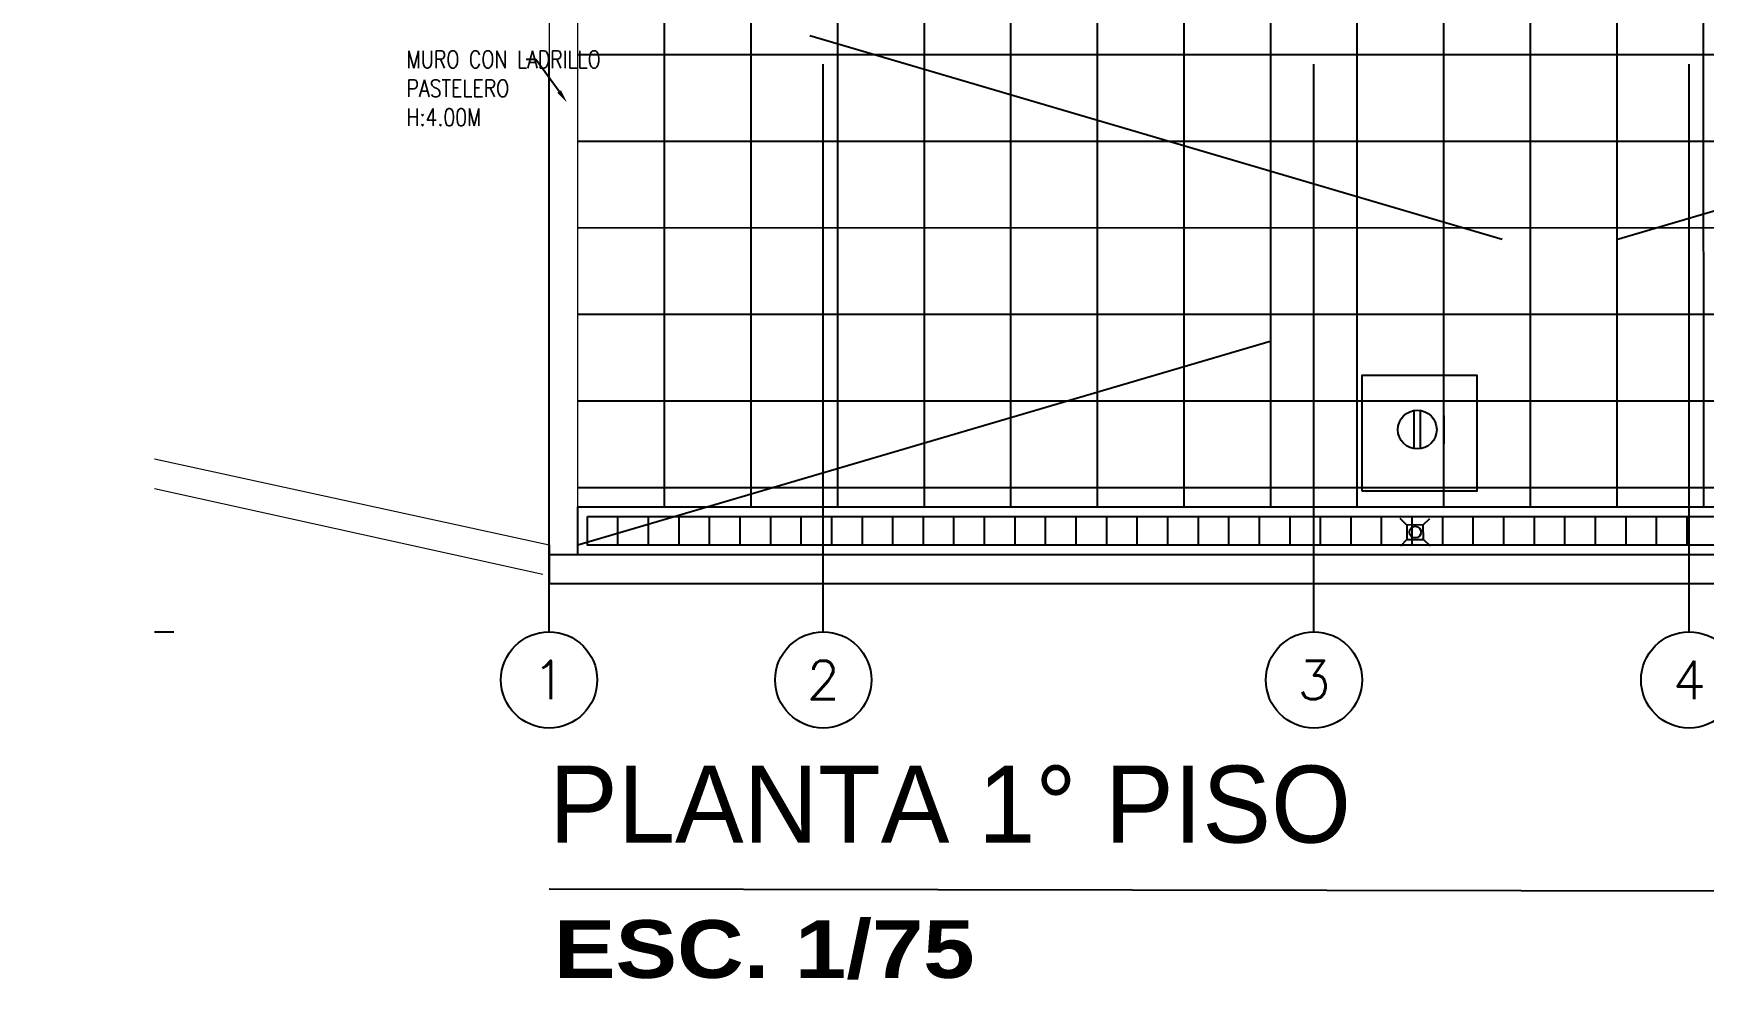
# Model space of a CAD drawing. Header units: millimetres. Extents: x 98 to 155, y -181 to 127.
# Drawn here: x 98.96 to 107.64, y 104 to 108.92 of the extents above; entities that cross this region are included whole.
import ezdxf
from ezdxf import colors
from ezdxf.entities.mleader import LeaderData, LeaderLine
from ezdxf.enums import TextEntityAlignment as Align
from ezdxf.math import Vec2, Vec3
from ezdxf.xclip import XClip

# ---------------------------------------------------------------- set-up
doc = ezdxf.new("R2010")
doc.units = ezdxf.units.MM
doc.header["$LTSCALE"] = 15
doc.header["$XCLIPFRAME"] = 2
for name, pattern in [('ACAD_ISO07W100', [3, 0, -3]), ('CONTINUO', [0]), ('HIDDEN', [0.375, 0.25, -0.125]), ('PHANTOM', [63.5, 31.75, -6.35, 6.35, -6.35, 6.35, -6.35]), ('PHANTOM2', [1.25, 0.625, -0.125, 0.125, -0.125, 0.125, -0.125])]:
    doc.linetypes.add(name, pattern=pattern)
doc.layers.get('0').update_dxf_attribs({"color": 250})
for name, color, linetype in [('A-EJES', 250, 'PHANTOM'), ('A-HATCH', 250, 'Continuous'), ('A-PROYECCIONES', 250, 'HIDDEN'), ('A_30_DispositivosSanit', 250, 'Continuous'), ('A_50_TextoIndicaciones', 250, 'Continuous'), ('L13 Texto Grande', 150, 'Continuous')]:
    doc.layers.add(name, color=color, linetype=linetype)
doc.layers.add('A-MURO ALTO', color=250, linetype='Continuous', lineweight=20)
doc.layers.add('A-MUROS', color=252, linetype='Continuous', lineweight=30)
doc.styles.add('R160-75', font='ariblk.ttf', dxfattribs={"height": 0.6})
doc.styles.add('R175-75', font='GOTHIC.TTF', dxfattribs={"height": 0.4})
doc.styles.add('R80', font='ARIALN.TTF', dxfattribs={"height": 2.03})
doc.styles.add('ROMANS', font='romans.shx', dxfattribs={"width": 0.8})
doc.styles.add('TXT_COTAS', font='romans.shx', dxfattribs={"width": 0.8})

# ---------------------------------------------------------------- blocks, each defined once
blk = doc.blocks.new('A$C9f73720c')
at = {"layer": 'A-MURO ALTO'}
for p, q in [((23.1555, 140.8314, 0), (22.0054, 138.3763, 0)), ((23.2845, 140.7577, 0), (22.1471, 138.311, 0)), ((22.0983, 138.322), (22.0656, 138.1756)), ((27.8071, 137.0441), (22.0983, 138.322)), ((22.0656, 138.1756), (27.7743, 136.8977))]:
    blk.add_line(p, q, dxfattribs=at)
at = {"layer": 'A-PROYECCIONES'}
for p, q in [((22.1145, 138.1644), (22.8138, 127.5556)), ((19.8863, 128.211), (25.0419, 137.5093))]:
    blk.add_line(p, q, dxfattribs=at)
at = {"style": 'R80'}
for height, rotation, p in [(0.09, 0.00902, (39.554, 141.0046, 0)), (0.09, 0.00902, (45.7984, 139.3226, 0)), (0.09, 0.00902, (50.4634, 135.3578, 0)), (0.09, 0.00902, (41.9784, 129.0436, 0)), (0.09, 0.00902, (37.8409, 128.6089, 0)), (0.09, 0.00902, (35.483, 116.3582, 0)), (0.09, 0.00902, (63.0395, 116.3253, 0)), (0.09, 0.00902, (38.5607, 113.6321, 0)), (0.09, 0.00902, (45.1292, 84.3757, 0)), (0.09, 0.00902, (43.9111, 83.9335, 0)), (0.09, 0.00902, (43.1485, 83.401, 0)), (0.09, 0.00902, (28.0067, 80.1071, 0)), (0.09, 0.00902, (44.3753, 79.9046, 0)), (0.09, 0.00902, (55.151, 79.2173, 0)), (0.09, 0.00902, (38.2608, 76.0049)), (0.09, 0.00902, (39.0036, 75.5558)), (0.09, 0.00902, (27.5137, 75.2133, 0)), (0.09, 0.00902, (27.5137, 75.2133, 0)), (0.09, 0.00902, (39.8519, 75.1543)), (0.09, 0.00902, (25.3599, 70.2709, 0)), (0.09, 0.00902, (32.1646, 69.192, 0)), (0.09, 0.00902, (32.1646, 69.192, 0)), (0.09, 0.00902, (26.9947, 68.6392, 0)), (0.09, 0.00902, (59.8504, 67.3859, 0)), (0.09, 0.00902, (24.839, 65.5107, 0)), (0.09, 0.00902, (24.839, 65.5107, 0)), (0.09, 0.00902, (33.5008, 60.261, 0)), (0.09, 0.00902, (33.5008, 60.261, 0)), (0.09, 347.39076, (17.1069, 59.2726, 0)), (0.09, 0.00902, (26.4708, 59.2035, 0)), (0.09, 0.00902, (26.4708, 59.2035, 0)), (0.09, 0.00902, (23.1216, 58.7685, 0)), (0.09, 0.00902, (23.1216, 58.7685, 0)), (0.09, 0.00902, (27.6632, 55.3959, 0)), (0.09, 0.00902, (27.6632, 55.3959, 0)), (0.09, 0.00902, (22.2239, 54.9818, 0)), (0.09, 0.00902, (22.2239, 54.9818, 0)), (0.09, 0.00902, (65.7174, 53.5803, 0)), (0.09, 0.00902, (38.377, 51.7166, 0)), (0.09, 0.00902, (38.377, 51.7166, 0)), (0.09, 0.00902, (21.0294, 51.3767, 0)), (0.09, 0.00902, (21.0294, 51.3767, 0)), (0.09, 0.00902, (29.4091, 50.8876, 0)), (0.09, 0.00902, (29.4091, 50.8876, 0)), (0.09, 0.00902, (22.5184, 48.0808, 0)), (0.09, 0.00902, (22.5184, 48.0808, 0)), (0.09, 0.00902, (32.8305, 47.9478, 0)), (0.09, 0.00902, (38.6414, 47.9238, 0)), (0.09, 1.55763, (45.5013, 47.0033, 0)), (0.09, 1.55763, (45.5013, 47.0033, 0)), (0.09, 1.55763, (42.9613, 45.8781, 0)), (0.09, 0.00902, (31.2252, 43.4352, 0)), (0.09, 0.00902, (31.2252, 43.4352, 0)), (0.09, 0.00902, (24.8291, 43.3056, 0)), (0.09, 0.00902, (24.8291, 43.3056, 0)), (0.09, 0.00902, (28.8684, 42.6092, 0)), (0.09, 0.00902, (28.8684, 42.6092, 0)), (0.09, 0.00902, (46.0815, 42.4048, 0)), (0.09, 0.00902, (19.0307, 42.0559, 0)), (0.09, 0.00902, (19.0307, 42.0559, 0)), (0.09, 0.00902, (70.9067, 41.0329, 0)), (0.09, 0.00902, (22.7765, 38.7407, 0)), (0.09, 0.00902, (22.7765, 38.7407, 0)), (0.09, 0.00902, (17.8952, 37.4624, 0)), (0.09, 0.00902, (17.8952, 37.4624, 0)), (0.09, 0.00902, (25.8226, 33.2142, 0)), (0.09, 0.00902, (21.5027, 31.2754, 0)), (0.1403, 0.00902, (43.0178, 29.8778, 0)), (0.09, 0.00902, (24.3978, 29.2659, 0)), (0.09, 0.00902, (49.7565, 29.0287, 0)), (0.09, 0.00902, (16.51, 28.4123, 0)), (0.09, 0.00902, (16.51, 28.4123, 0)), (0.09, 0.00902, (40.7946, 24.893, 0)), (0.09, 0.00902, (18.1268, 23.6374, 0)), (0.09, 0.00902, (20.346, 20.3291, 0)), (0.09, 0.00902, (38.3365, 19.4632, 0)), (0.09, 0.00902, (18.2869, 15.9828, 0)), (0.09, 0.00902, (36.6694, 12.5977, 0)), (0.09, 337.79984, (24.7536, 11.2334, 0)), (0.09, 0.00902, (33.5928, 10.3508, 0)), (0.09, 337.79984, (21.6109, 10.1247, 0)), (0.09, 337.79984, (16.5605, 9.5998, 0)), (0.09, 337.79984, (29.9414, 8.9534, 0)), (0.09, 337.79984, (31.6402, 7.9561, 0)), (0.09, 337.79984, (26.736, 7.7966, 0)), (0.09, 337.79984, (32.0288, 7.0232, 0)), (0.09, 0.00902, (16.5347, 5.5678, 0)), (0.09, 0.00902, (23.3239, 5.5763, 0)), (0.09, 0.00902, (34.4718, 3.6379, 0))]:
    blk.add_attdef('N.P.T.+0.00', text='', height=height, rotation=rotation, dxfattribs=at).set_placement(p, align=Align.MIDDLE_CENTER)
for p in [(49.9263, 138.2431, 0), (56.6904, 136.252, 0), (60.5336, 135.5237, 0), (42.6322, 135.1839), (58.3591, 133.6514, 0), (46.2516, 126.9171), (67.6439, 125.1529), (62.2762, 107.4327), (41.3341, 103.0918, 0), (58.4477, 100.4887, -0.2526), (35.1548, 97.8545, 0), (58.3053, 94.9071, 0), (31.2618, 93.9445, 0), (38.1161, 91.318), (54.6279, 88.218, 0), (17.9393, 86.8861, 0), (34.7444, 85.6148, 0), (54.6869, 83.8861, 0), (35.5048, 81.4636, 0), (34.6534, 76.9929, 0), (59.6668, 73.2509), (40.4113, 65.8421, 0), (43.5611, 65.2125, 0), (64.4681, 61.3857), (43.9111, 51.4927, 0), (32.9744, 51.0828, 0), (48.0327, 50.0735, 0), (69.3242, 50.0814, 0), (52.9599, 39.4701, 0), (74.4159, 35.7467, 0)]:
    blk.add_attdef('N.P.T.+0.00', text='', height=0.2109, dxfattribs=at).set_placement(p, align=Align.MIDDLE_CENTER)
blk = doc.blocks.new('Ejes_Torre C 1var')
at = {"layer": 'A-EJES', "linetype": 'PHANTOM2', "ltscale": 0.5}
for points in [[(0, -3.45), (0, -0.5)], [(1.425, -3.45), (1.425, -0.5)], [(3.975, -3.45), (3.975, -0.5)], [(5.925, -3.45), (5.925, -0.5)]]:
    blk.add_lwpolyline(points, dxfattribs=at)
at = {"layer": 'A-EJES', "linetype": 'Continuous'}
for centre in [(0, -3.7), (1.425, -3.7), (3.975, -3.7), (5.925, -3.7)]:
    blk.add_circle(centre, 0.25, dxfattribs=at)
at = {"layer": 'A-EJES', "linetype": 'Continuous', "style": 'ROMANS'}
for s, p in [('1', (0, -3.7)), ('2', (1.425, -3.7)), ('3', (3.975, -3.7)), ('4', (5.925, -3.7))]:
    blk.add_text(s, height=0.2, dxfattribs=at).set_placement(p, align=Align.MIDDLE_CENTER)
blk = doc.blocks.new('0-sumidero')
for p, q in [((-0.0421, 0.0382), (-0.0763, 0.0724)), ((0.0435, 0.0382), (-0.0421, 0.0382)), ((-0.0421, 0.0382), (-0.0421, -0.0369)), ((0.0435, 0.0382), (0.0777, 0.0724)), ((0.0435, -0.0369), (0.0435, 0.0382)), ((-0.0421, -0.0369), (-0.0763, -0.0711)), ((-0.0421, -0.0369), (0.0435, -0.0369)), ((0.0435, -0.0369), (0.0777, -0.0711))]:
    blk.add_line(p, q)
blk.add_circle((0, 0), 0.0303)
blk = doc.blocks.new('sum')
at = {"layer": 'A_30_DispositivosSanit', "rotation": 45.00000007321594}
blk.add_blockref('0-sumidero', (0, 0), dxfattribs=at)
blk = doc.blocks.new('R')
at = {"layer": 'A_30_DispositivosSanit', "linetype": 'Continuous'}
for p, q in [((-0.0083, -0.0497), (-0.0083, 0.0497)), ((0.0083, -0.0497), (0.0083, 0.0497)), ((0.0694, -0.0367), (0.0694, 0.0367))]:
    blk.add_line(p, q, dxfattribs=at)
blk.add_circle((0, 0), 0.0504, dxfattribs=at)

msp = doc.modelspace()

# ---------------------------------------------------------------- hatches: boundary and pattern name
at = {"layer": 'A-HATCH'}
h = msp.add_hatch(dxfattribs=at)
h.set_pattern_fill('_USER', color=256, scale=0.45, angle=0.00187, double=1, pattern_type=0)
h.set_pattern_definition([(0.002, (107.6432, 109.26157), (-1.5e-05, 0.45), []), (90.002, (107.6432, 109.26157), (-0.45, -1.5e-05), [])])
h.paths.add_polyline_path([(111.9931, 109.2617), (111.9937, 106.4612), (101.7939, 106.4613), (101.7932, 112.0584), (102.9925, 112.0616), (102.9932, 109.2615), (107.6432, 109.2616), (107.6432, 110.3616), (110.3432, 110.3616), (110.3432, 109.2616)])

# ---------------------------------------------------------------- linework, layer by layer
at = {"layer": 'L13 Texto Grande'}
msp.add_lwpolyline([(101.6432, 104.477), (144.0825, 104.4042)], dxfattribs=at)

# ---------------------------------------------------------------- texts
at = {"layer": 'L13 Texto Grande', "attachment_point": 1}
for s, insert, char_height, width, style in [('PLANTA 1° PISO', (101.6432, 105.1164), 0.4, 16.529649, 'R175-75'), ('ESC. 1/75', (101.6684, 104.3133), 0.3, 10.725123, 'R160-75')]:
    msp.add_mtext(s, dxfattribs=dict(at, insert=insert, char_height=char_height, width=width, style=style))

# ---------------------------------------------------------------- next in the draw order: block references
at = {"linetype": 'ACAD_ISO07W100', "ltscale": 5}
ref = msp.add_blockref('A$C9f73720c', (241.452, 114.8591), dxfattribs=dict(at, rotation=102.6156181418625))
XClip(ref).set_block_clipping_path([(22.1542253106, 140.4101169162), (10.3600901397, 87.7136669306), (29.6608346476, 83.3939150368), (41.4549698184, 136.0903650224)])

# ---------------------------------------------------------------- next in the draw order: hatches: boundary and pattern name
at = {"layer": 'A_30_DispositivosSanit', "linetype": 'CONTINUO'}
h = msp.add_hatch(dxfattribs=at)
h.set_pattern_fill('ANSI31', color=256, scale=0.05, angle=45)
h.set_pattern_definition([(90, (590.95118, -195243.39055), (-0.15875, 0), [])])
h.paths.add_polyline_path([(101.8424, 106.4113), (111.9424, 106.4113), (111.9424, 106.2613), (101.8424, 106.2613)])

# ---------------------------------------------------------------- next in the draw order: linework, layer by layer
at = {"layer": 'A-MUROS'}
for points in [[(128.4932, 106.2115), (151.6929, 106.2101), (151.6932, 106.0601), (101.6432, 106.0631), (101.6432, 106.2631)], [(101.643, 106.2131), (124.5437, 106.2117)]]:
    msp.add_lwpolyline(points, dxfattribs=at)
at = {"layer": 'A_30_DispositivosSanit', "elevation": 0}
msp.add_lwpolyline([(105.8664, 106.5442), (106.4664, 106.5442), (106.4664, 107.1442), (105.8664, 107.1442)], close=True, dxfattribs=at)
at = {"layer": 'A_30_DispositivosSanit', "linetype": 'CONTINUO'}
for points in [[(101.7924, 106.4613), (111.9924, 106.4613), (111.9924, 106.2113), (101.7924, 106.2113)], [(101.8424, 106.4113), (111.9424, 106.4113), (111.9424, 106.2613), (101.8424, 106.2613)]]:
    msp.add_lwpolyline(points, close=True, dxfattribs=at)

# ---------------------------------------------------------------- next in the draw order: block references
at = {"layer": 'A-MUROS'}
msp.add_blockref('Ejes_Torre C 1var', (101.6432, 109.2616), dxfattribs=at)
at = {"layer": 'A_30_DispositivosSanit', "linetype": 'Continuous', "xscale": 2, "yscale": 2, "zscale": 2}
msp.add_blockref('R', (106.1553, 106.8626, 0), dxfattribs=at)
at = {"layer": 'A_30_DispositivosSanit', "rotation": 135.4214501941968}
msp.add_blockref('sum', (106.1446, 106.3296, 0), dxfattribs=at)

# ---------------------------------------------------------------- next in the draw order: leaders
at = {"layer": 'A_50_TextoIndicaciones'}
ml = msp.add_multileader_mtext('Standard', dxfattribs=at)
ml.set_content('\\pxsm1;MURO CON LADRILLO PASTELERO \\P\\pt16;H:4.00M ', color=256, style='TXT_COTAS')
ml.set_leader_properties(color=256)
ml.build(insert=Vec2(0, 0))
ml.multileader.update_dxf_attribs({"dogleg_length": 0.05, "arrow_head_size": 0.07})
ctx = ml.context
ctx.base_point, ctx.char_height, ctx.arrow_head_size, ctx.landing_gap_size, ctx.plane_origin = Vec3(100.8525, 108.7859), 0.09, 0.07, 0.05, Vec3(100.782, 108.0827)
notes = []
notes.append((ctx, [(1, (1, 1, 0), (101.575, 108.7859), (-1, 0), 0.05, [(0, [(101.7368, 108.5627)], 0, [])])]))
ctx.mtext.insert, ctx.mtext.width, ctx.mtext.defined_height, ctx.mtext.flow_direction = Vec3(100.9025, 108.8309), 1.102183, 0.8046, 5
for ctx, leaders in notes:
    for number, flags, end, landing, length, lines in leaders:
        leader = LeaderData()
        leader.index, (leader.has_last_leader_line, leader.has_dogleg_vector, leader.attachment_direction) = number, flags
        leader.last_leader_point, leader.dogleg_vector, leader.dogleg_length = Vec3(end), Vec3(landing), length
        for number, points, colour, breaks in lines:
            line = LeaderLine()
            line.index, line.vertices, line.color, line.breaks = number, Vec3.list(points), colors.encode_raw_color(colour), breaks
            leader.lines.append(line)
        ctx.leaders.append(leader)

doc.saveas('drawing.dxf')
